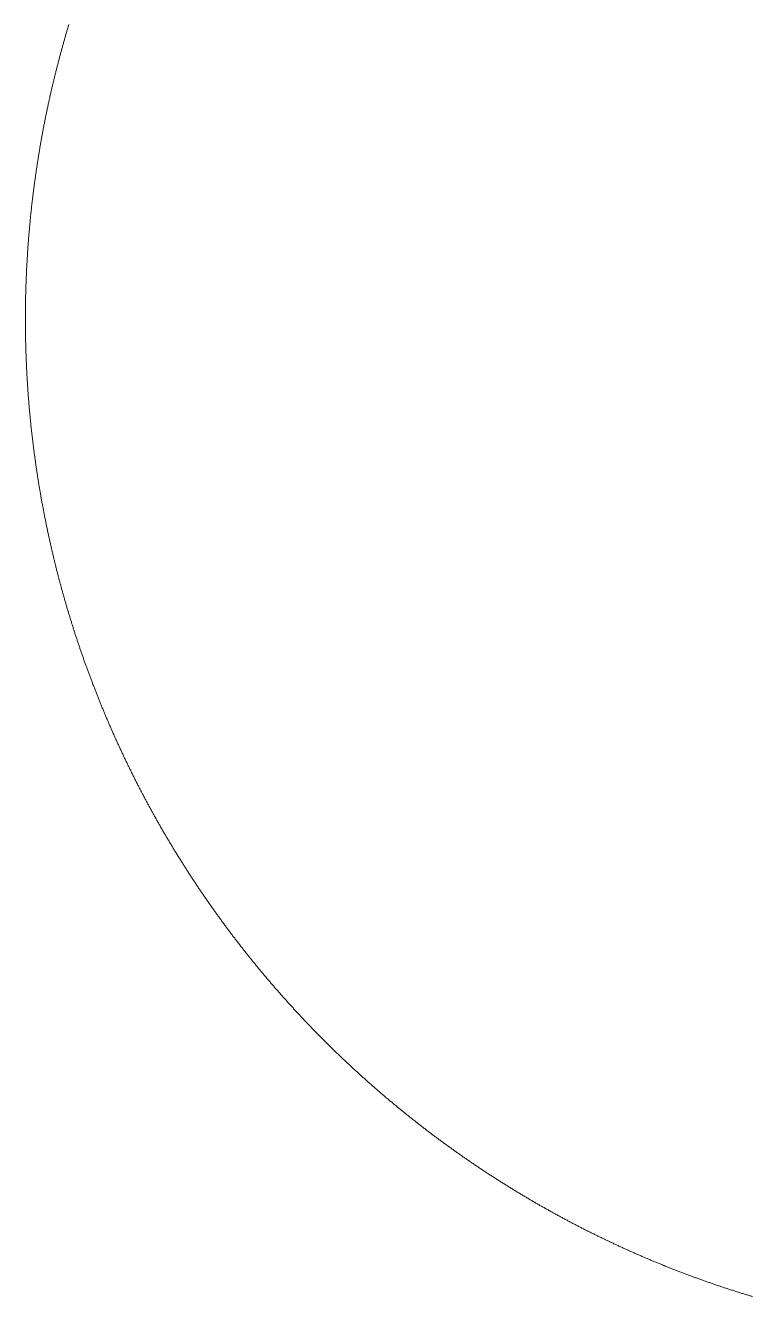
# Model space of a CAD drawing. Header units: millimetres. Extents: x 340455 to 340556, y 7380652 to 7380707.
# Drawn here: x 340485.242 to 340485.4193, y 7380687.3796 to 7380687.6897 of the extents above; entities that cross this region are included whole.
import ezdxf

# ---------------------------------------------------------------- set-up
doc = ezdxf.new("R2010")
doc.units = ezdxf.units.MM
doc.layers.add('Visto', color=144, linetype='Continuous', lineweight=5)

# ---------------------------------------------------------------- blocks, each defined once
blk = doc.blocks.new('SHAPE2DVIEW008')
at = {"color": 0}
blk.add_lwpolyline([(6281.03, -7296.75), (6280.81, -7296.68), (6280.59, -7296.62), (6280.38, -7296.55), (6280.16, -7296.49), (6279.94, -7296.42), (6279.72, -7296.36), (6279.5, -7296.29), (6279.28, -7296.23), (6279.07, -7296.16), (6278.85, -7296.1), (6278.63, -7296.04), (6278.41, -7295.97), (6278.19, -7295.91), (6277.97, -7295.85), (6277.75, -7295.78), (6277.53, -7295.72), (6277.31, -7295.66), (6277.09, -7295.6), (6276.88, -7295.54), (6276.66, -7295.47), (6276.44, -7295.41), (6276.22, -7295.35), (6276, -7295.29), (6275.78, -7295.23), (6275.56, -7295.17), (6275.34, -7295.11), (6275.12, -7295.05), (6274.9, -7294.99), (6274.68, -7294.93), (6274.46, -7294.87), (6274.24, -7294.81), (6274.02, -7294.75), (6273.8, -7294.69), (6273.58, -7294.63), (6273.36, -7294.57), (6273.14, -7294.51), (6272.92, -7294.45), (6272.7, -7294.39), (6272.48, -7294.34), (6272.26, -7294.28), (6272.04, -7294.22), (6271.82, -7294.16), (6271.6, -7294.11), (6271.38, -7294.05), (6271.16, -7293.99), (6270.94, -7293.94), (6270.72, -7293.88), (6270.5, -7293.82), (6270.27, -7293.77), (6270.05, -7293.71), (6269.83, -7293.66), (6269.61, -7293.6), (6269.39, -7293.54), (6269.17, -7293.49), (6268.95, -7293.44), (6268.73, -7293.38), (6268.51, -7293.33), (6268.29, -7293.27), (6268.06, -7293.22), (6267.84, -7293.16), (6267.62, -7293.11), (6267.4, -7293.06), (6267.18, -7293), (6266.96, -7292.95), (6266.74, -7292.9), (6266.51, -7292.85), (6266.29, -7292.79), (6266.07, -7292.74), (6265.85, -7292.69), (6265.63, -7292.64), (6265.41, -7292.59), (6265.18, -7292.53), (6264.96, -7292.48), (6264.74, -7292.43), (6264.52, -7292.38), (6264.3, -7292.33), (6264.07, -7292.28), (6263.85, -7292.23), (6263.63, -7292.18), (6263.41, -7292.13), (6263.18, -7292.08), (6262.96, -7292.03), (6262.74, -7291.98), (6262.52, -7291.93), (6262.3, -7291.89), (6262.07, -7291.84), (6261.85, -7291.79), (6261.63, -7291.74), (6261.41, -7291.69), (6261.18, -7291.65), (6260.96, -7291.6), (6260.74, -7291.55), (6260.51, -7291.5), (6260.29, -7291.46), (6260.07, -7291.41), (6259.85, -7291.36), (6259.62, -7291.32), (6259.4, -7291.27), (6259.18, -7291.23), (6258.95, -7291.18), (6258.73, -7291.14), (6258.51, -7291.09), (6258.29, -7291.05), (6258.06, -7291), (6257.84, -7290.96), (6257.62, -7290.91), (6257.39, -7290.87), (6257.17, -7290.82), (6256.95, -7290.78), (6256.72, -7290.74), (6256.5, -7290.69), (6256.27, -7290.65), (6256.05, -7290.61), (6255.83, -7290.56), (6255.6, -7290.52), (6255.38, -7290.48), (6255.16, -7290.44), (6254.93, -7290.39), (6254.71, -7290.35), (6254.49, -7290.31), (6254.26, -7290.27), (6254.04, -7290.23), (6253.81, -7290.19), (6253.59, -7290.15), (6253.37, -7290.11), (6253.14, -7290.07), (6252.92, -7290.03), (6252.69, -7289.99), (6252.47, -7289.95), (6252.25, -7289.91), (6252.02, -7289.87), (6251.8, -7289.83), (6251.57, -7289.79), (6251.35, -7289.75), (6251.12, -7289.71), (6250.9, -7289.68), (6250.68, -7289.64), (6250.45, -7289.6), (6250.23, -7289.56), (6250, -7289.52), (6249.78, -7289.49), (6249.55, -7289.45), (6249.33, -7289.41), (6249.1, -7289.38), (6248.88, -7289.34), (6248.66, -7289.3), (6248.43, -7289.27), (6248.21, -7289.23), (6247.98, -7289.2), (6247.76, -7289.16), (6247.53, -7289.13), (6247.31, -7289.09), (6247.08, -7289.06), (6246.86, -7289.02), (6246.63, -7288.99), (6246.41, -7288.95), (6246.18, -7288.92), (6245.96, -7288.89), (6245.73, -7288.85), (6245.51, -7288.82), (6245.28, -7288.79), (6245.06, -7288.75), (6244.83, -7288.72), (6244.61, -7288.69), (6244.38, -7288.66), (6244.16, -7288.62), (6243.93, -7288.59), (6243.7, -7288.56), (6243.48, -7288.53), (6243.25, -7288.5), (6243.03, -7288.47), (6242.8, -7288.44), (6242.58, -7288.41), (6242.35, -7288.38), (6242.13, -7288.35), (6241.9, -7288.32), (6241.68, -7288.29), (6241.45, -7288.26), (6241.22, -7288.23), (6241, -7288.2), (6240.77, -7288.17), (6240.55, -7288.14), (6240.32, -7288.11), (6240.1, -7288.08), (6239.87, -7288.05), (6239.64, -7288.03), (6239.42, -7288), (6239.19, -7287.97), (6238.97, -7287.94), (6238.74, -7287.92), (6238.52, -7287.89), (6238.29, -7287.86), (6238.06, -7287.84), (6237.84, -7287.81), (6237.61, -7287.78), (6237.39, -7287.76), (6237.16, -7287.73), (6236.93, -7287.71), (6236.71, -7287.68), (6236.48, -7287.66), (6236.26, -7287.63), (6236.03, -7287.61), (6235.8, -7287.58), (6235.58, -7287.56), (6235.35, -7287.54), (6235.12, -7287.51), (6234.9, -7287.49), (6234.67, -7287.46), (6234.45, -7287.44), (6234.22, -7287.42), (6233.99, -7287.4), (6233.77, -7287.37), (6233.54, -7287.35), (6233.31, -7287.33), (6233.09, -7287.31), (6232.86, -7287.29), (6232.63, -7287.26), (6232.41, -7287.24), (6232.18, -7287.22), (6231.96, -7287.2), (6231.73, -7287.18), (6231.5, -7287.16), (6231.28, -7287.14), (6231.05, -7287.12), (6230.82, -7287.1), (6230.6, -7287.08), (6230.37, -7287.06), (6230.14, -7287.04), (6229.92, -7287.02), (6229.69, -7287), (6229.46, -7286.98), (6229.24, -7286.97), (6229.01, -7286.95), (6228.78, -7286.93), (6228.56, -7286.91), (6228.33, -7286.89), (6228.1, -7286.88), (6227.88, -7286.86), (6227.65, -7286.84), (6227.42, -7286.83), (6227.2, -7286.81), (6226.97, -7286.79), (6226.74, -7286.78), (6226.51, -7286.76), (6226.29, -7286.75), (6226.06, -7286.73), (6225.83, -7286.71), (6225.61, -7286.7), (6225.38, -7286.68), (6225.15, -7286.67), (6224.93, -7286.66), (6224.7, -7286.64), (6224.47, -7286.63), (6224.25, -7286.61), (6224.02, -7286.6), (6223.79, -7286.59), (6223.56, -7286.57), (6223.34, -7286.56), (6223.11, -7286.55), (6222.88, -7286.53), (6222.66, -7286.52), (6222.43, -7286.51), (6222.2, -7286.5), (6221.98, -7286.49), (6221.75, -7286.47), (6221.52, -7286.46), (6221.29, -7286.45), (6221.07, -7286.44), (6220.84, -7286.43), (6220.61, -7286.42), (6220.39, -7286.41), (6220.16, -7286.4), (6219.93, -7286.39), (6219.7, -7286.38), (6219.48, -7286.37), (6219.25, -7286.36), (6219.02, -7286.35), (6218.8, -7286.34), (6218.57, -7286.33), (6218.34, -7286.33), (6218.11, -7286.32), (6217.89, -7286.31), (6217.66, -7286.3), (6217.43, -7286.29), (6217.2, -7286.29), (6216.98, -7286.28), (6216.75, -7286.27), (6216.52, -7286.27), (6216.3, -7286.26), (6216.07, -7286.25), (6215.84, -7286.25), (6215.61, -7286.24), (6215.39, -7286.24), (6215.16, -7286.23), (6214.93, -7286.22), (6214.7, -7286.22), (6214.48, -7286.21), (6214.25, -7286.21), (6214.02, -7286.21), (6213.8, -7286.2), (6213.57, -7286.2), (6213.34, -7286.19), (6213.11, -7286.19), (6212.89, -7286.19), (6212.66, -7286.18), (6212.43, -7286.18), (6212.2, -7286.18), (6211.98, -7286.17), (6211.75, -7286.17), (6211.52, -7286.17), (6211.29, -7286.17), (6211.07, -7286.17), (6210.84, -7286.16), (6210.61, -7286.16), (6210.38, -7286.16), (6210.16, -7286.16), (6209.93, -7286.16), (6209.7, -7286.16), (6209.48, -7286.16), (6209.25, -7286.16), (6209.02, -7286.16), (6208.79, -7286.16), (6208.57, -7286.16), (6208.34, -7286.16), (6208.11, -7286.16), (6207.88, -7286.16), (6207.66, -7286.16), (6207.43, -7286.17), (6207.2, -7286.17), (6206.97, -7286.17), (6206.75, -7286.17), (6206.52, -7286.17), (6206.29, -7286.18), (6206.07, -7286.18), (6205.84, -7286.18), (6205.61, -7286.18), (6205.38, -7286.19), (6205.16, -7286.19), (6204.93, -7286.2), (6204.7, -7286.2), (6204.47, -7286.2), (6204.25, -7286.21), (6204.02, -7286.21), (6203.79, -7286.22), (6203.57, -7286.22), (6203.34, -7286.23), (6203.11, -7286.23), (6202.88, -7286.24), (6202.66, -7286.24), (6202.43, -7286.25), (6202.2, -7286.26), (6201.97, -7286.26), (6201.75, -7286.27), (6201.52, -7286.28), (6201.29, -7286.28), (6201.07, -7286.29), (6200.84, -7286.3), (6200.61, -7286.31), (6200.38, -7286.31), (6200.16, -7286.32), (6199.93, -7286.33), (6199.7, -7286.34), (6199.48, -7286.35), (6199.25, -7286.36), (6199.02, -7286.37), (6198.79, -7286.38), (6198.57, -7286.39), (6198.34, -7286.4), (6198.11, -7286.41), (6197.89, -7286.42), (6197.66, -7286.43), (6197.43, -7286.44), (6197.2, -7286.45), (6196.98, -7286.46), (6196.75, -7286.47), (6196.52, -7286.48), (6196.3, -7286.49), (6196.07, -7286.51), (6195.84, -7286.52), (6195.62, -7286.53), (6195.39, -7286.54), (6195.16, -7286.55), (6194.93, -7286.57), (6194.71, -7286.58), (6194.48, -7286.59), (6194.25, -7286.61), (6194.03, -7286.62), (6193.8, -7286.64), (6193.57, -7286.65), (6193.35, -7286.66), (6193.12, -7286.68), (6192.89, -7286.69), (6192.67, -7286.71), (6192.44, -7286.72), (6192.21, -7286.74), (6191.99, -7286.75), (6191.76, -7286.77), (6191.53, -7286.79), (6191.3, -7286.8), (6191.08, -7286.82), (6190.85, -7286.84), (6190.62, -7286.85), (6190.4, -7286.87), (6190.17, -7286.89), (6189.94, -7286.9), (6189.72, -7286.92), (6189.49, -7286.94), (6189.26, -7286.96), (6189.04, -7286.98), (6188.81, -7286.99), (6188.59, -7287.01), (6188.36, -7287.03), (6188.13, -7287.05), (6187.91, -7287.07), (6187.68, -7287.09), (6187.45, -7287.11), (6187.23, -7287.13), (6187, -7287.15), (6186.77, -7287.17), (6186.55, -7287.19), (6186.32, -7287.21), (6186.09, -7287.23), (6185.87, -7287.25), (6185.64, -7287.28), (6185.42, -7287.3), (6185.19, -7287.32), (6184.96, -7287.34), (6184.74, -7287.36), (6184.51, -7287.39), (6184.28, -7287.41), (6184.06, -7287.43), (6183.83, -7287.45), (6183.61, -7287.48), (6183.38, -7287.5), (6183.15, -7287.52), (6182.93, -7287.55), (6182.7, -7287.57), (6182.48, -7287.6), (6182.25, -7287.62), (6182.02, -7287.65), (6181.8, -7287.67), (6181.57, -7287.7), (6181.35, -7287.72), (6181.12, -7287.75), (6180.89, -7287.77), (6180.67, -7287.8), (6180.44, -7287.82), (6180.22, -7287.85), (6179.99, -7287.88), (6179.77, -7287.9), (6179.54, -7287.93), (6179.31, -7287.96), (6179.09, -7287.99), (6178.86, -7288.01), (6178.64, -7288.04), (6178.41, -7288.07), (6178.19, -7288.1), (6177.96, -7288.13), (6177.73, -7288.15), (6177.51, -7288.18), (6177.28, -7288.21), (6177.06, -7288.24), (6176.83, -7288.27), (6176.61, -7288.3), (6176.38, -7288.33), (6176.16, -7288.36), (6175.93, -7288.39), (6175.71, -7288.42), (6175.48, -7288.45), (6175.26, -7288.48), (6175.03, -7288.51), (6174.81, -7288.54), (6174.58, -7288.58), (6174.36, -7288.61), (6174.13, -7288.64), (6173.91, -7288.67), (6173.68, -7288.7), (6173.46, -7288.74), (6173.23, -7288.77), (6173.01, -7288.8), (6172.78, -7288.84), (6172.56, -7288.87), (6172.33, -7288.9), (6172.11, -7288.94), (6171.88, -7288.97), (6171.66, -7289), (6171.43, -7289.04), (6171.21, -7289.07), (6170.98, -7289.11), (6170.76, -7289.14), (6170.53, -7289.18), (6170.31, -7289.21), (6170.08, -7289.25), (6169.86, -7289.28), (6169.64, -7289.32), (6169.41, -7289.36), (6169.19, -7289.39), (6168.96, -7289.43), (6168.74, -7289.47), (6168.51, -7289.5), (6168.29, -7289.54), (6168.06, -7289.58), (6167.84, -7289.62), (6167.62, -7289.65), (6167.39, -7289.69), (6167.17, -7289.73), (6166.94, -7289.77), (6166.72, -7289.81), (6166.5, -7289.85), (6166.27, -7289.89), (6166.05, -7289.92), (6165.82, -7289.96), (6165.6, -7290), (6165.38, -7290.04), (6165.15, -7290.08), (6164.93, -7290.12), (6164.71, -7290.16), (6164.48, -7290.2), (6164.26, -7290.25), (6164.03, -7290.29), (6163.81, -7290.33), (6163.59, -7290.37), (6163.36, -7290.41), (6163.14, -7290.45), (6162.92, -7290.5), (6162.69, -7290.54), (6162.47, -7290.58), (6162.25, -7290.62), (6162.02, -7290.67), (6161.8, -7290.71), (6161.58, -7290.75), (6161.35, -7290.8), (6161.13, -7290.84), (6160.91, -7290.88), (6160.69, -7290.93), (6160.46, -7290.97), (6160.24, -7291.02), (6160.02, -7291.06), (6159.79, -7291.11), (6159.57, -7291.15), (6159.35, -7291.2), (6159.13, -7291.24), (6158.9, -7291.29), (6158.68, -7291.33), (6158.46, -7291.38), (6158.23, -7291.43), (6158.01, -7291.47), (6157.79, -7291.52), (6157.57, -7291.57), (6157.34, -7291.62), (6157.12, -7291.66), (6156.9, -7291.71), (6156.68, -7291.76), (6156.46, -7291.81), (6156.23, -7291.85), (6156.01, -7291.9), (6155.79, -7291.95), (6155.57, -7292), (6155.35, -7292.05), (6155.12, -7292.1), (6154.9, -7292.15), (6154.68, -7292.2), (6154.46, -7292.25), (6154.24, -7292.3), (6154.01, -7292.35), (6153.79, -7292.4), (6153.57, -7292.45), (6153.35, -7292.5), (6153.13, -7292.55), (6152.91, -7292.6), (6152.68, -7292.65), (6152.46, -7292.71), (6152.24, -7292.76), (6152.02, -7292.81), (6151.8, -7292.86), (6151.58, -7292.91), (6151.36, -7292.97), (6151.14, -7293.02), (6150.91, -7293.07), (6150.69, -7293.13), (6150.47, -7293.18), (6150.25, -7293.23), (6150.03, -7293.29), (6149.81, -7293.34), (6149.59, -7293.4), (6149.37, -7293.45), (6149.15, -7293.5), (6148.93, -7293.56), (6148.71, -7293.61), (6148.49, -7293.67), (6148.26, -7293.73), (6148.04, -7293.78), (6147.82, -7293.84), (6147.6, -7293.89), (6147.38, -7293.95), (6147.16, -7294.01), (6146.94, -7294.06), (6146.72, -7294.12), (6146.5, -7294.18), (6146.28, -7294.23), (6146.06, -7294.29), (6145.84, -7294.35), (6145.62, -7294.41), (6145.4, -7294.47), (6145.18, -7294.52), (6144.96, -7294.58), (6144.74, -7294.64), (6144.52, -7294.7), (6144.3, -7294.76), (6144.08, -7294.82), (6143.87, -7294.88), (6143.65, -7294.94), (6143.43, -7295), (6143.21, -7295.06), (6142.99, -7295.12), (6142.77, -7295.18), (6142.55, -7295.24), (6142.33, -7295.3), (6142.11, -7295.36), (6141.89, -7295.42), (6141.67, -7295.49), (6141.45, -7295.55), (6141.24, -7295.61), (6141.02, -7295.67), (6140.8, -7295.73), (6140.58, -7295.8), (6140.36, -7295.86), (6140.14, -7295.92), (6139.92, -7295.98), (6139.71, -7296.05), (6139.49, -7296.11), (6139.27, -7296.18), (6139.05, -7296.24), (6138.83, -7296.3), (6138.61, -7296.37), (6138.4, -7296.43), (6138.18, -7296.5), (6137.96, -7296.56), (6137.74, -7296.63), (6137.52, -7296.69), (6137.31, -7296.76), (6137.09, -7296.82), (6136.87, -7296.89), (6136.65, -7296.96), (6136.44, -7297.02), (6136.22, -7297.09), (6136, -7297.16), (6135.78, -7297.22), (6135.57, -7297.29), (6135.35, -7297.36), (6135.13, -7297.42), (6134.91, -7297.49), (6134.7, -7297.56), (6134.48, -7297.63), (6134.26, -7297.7), (6134.05, -7297.77), (6133.83, -7297.83), (6133.61, -7297.9), (6133.4, -7297.97), (6133.18, -7298.04), (6132.96, -7298.11), (6132.75, -7298.18), (6132.53, -7298.25), (6132.31, -7298.32), (6132.1, -7298.39), (6131.88, -7298.46), (6131.66, -7298.53), (6131.45, -7298.6), (6131.23, -7298.67), (6131.02, -7298.75), (6130.8, -7298.82), (6130.58, -7298.89), (6130.37, -7298.96), (6130.15, -7299.03), (6129.94, -7299.11), (6129.72, -7299.18), (6129.51, -7299.25), (6129.29, -7299.32), (6129.07, -7299.4), (6128.86, -7299.47), (6128.64, -7299.54), (6128.43, -7299.62), (6128.21, -7299.69), (6128, -7299.76), (6127.78, -7299.84), (6127.57, -7299.91), (6127.35, -7299.99), (6127.14, -7300.06), (6126.92, -7300.14), (6126.71, -7300.21), (6126.49, -7300.29), (6126.28, -7300.36), (6126.06, -7300.44), (6125.85, -7300.52), (6125.64, -7300.59), (6125.42, -7300.67), (6125.21, -7300.75), (6124.99, -7300.82), (6124.78, -7300.9), (6124.57, -7300.98), (6124.35, -7301.05), (6124.14, -7301.13), (6123.92, -7301.21), (6123.71, -7301.29), (6123.5, -7301.37), (6123.28, -7301.44), (6123.07, -7301.52), (6122.86, -7301.6), (6122.64, -7301.68), (6122.43, -7301.76), (6122.22, -7301.84), (6122, -7301.92), (6121.79, -7302), (6121.58, -7302.08), (6121.36, -7302.16), (6121.15, -7302.24), (6120.94, -7302.32), (6120.72, -7302.4), (6120.51, -7302.48), (6120.3, -7302.56), (6120.09, -7302.64), (6119.87, -7302.73), (6119.66, -7302.81), (6119.45, -7302.89), (6119.24, -7302.97), (6119.02, -7303.05), (6118.81, -7303.14), (6118.6, -7303.22), (6118.39, -7303.3), (6118.18, -7303.39), (6117.96, -7303.47), (6117.75, -7303.55), (6117.54, -7303.64), (6117.33, -7303.72), (6117.12, -7303.8), (6116.91, -7303.89), (6116.7, -7303.97), (6116.48, -7304.06), (6116.27, -7304.14), (6116.06, -7304.23), (6115.85, -7304.31), (6115.64, -7304.4), (6115.43, -7304.48), (6115.22, -7304.57), (6115.01, -7304.65), (6114.8, -7304.74), (6114.59, -7304.83), (6114.38, -7304.91), (6114.16, -7305), (6113.95, -7305.09), (6113.74, -7305.17), (6113.53, -7305.26), (6113.32, -7305.35), (6113.11, -7305.44), (6112.9, -7305.53), (6112.69, -7305.61), (6112.48, -7305.7), (6112.27, -7305.79), (6112.06, -7305.88), (6111.86, -7305.97), (6111.65, -7306.06), (6111.44, -7306.15), (6111.23, -7306.24), (6111.02, -7306.33), (6110.81, -7306.42), (6110.6, -7306.51), (6110.39, -7306.6), (6110.18, -7306.69), (6109.97, -7306.78), (6109.76, -7306.87), (6109.55, -7306.96), (6109.35, -7307.05), (6109.14, -7307.14), (6108.93, -7307.23), (6108.72, -7307.33), (6108.51, -7307.42), (6108.3, -7307.51), (6108.1, -7307.6), (6107.89, -7307.69), (6107.68, -7307.79), (6107.47, -7307.88), (6107.26, -7307.97), (6107.06, -7308.07), (6106.85, -7308.16), (6106.64, -7308.25), (6106.43, -7308.35), (6106.23, -7308.44), (6106.02, -7308.54), (6105.81, -7308.63), (6105.6, -7308.72), (6105.4, -7308.82), (6105.19, -7308.91), (6104.98, -7309.01), (6104.78, -7309.11), (6104.57, -7309.2), (6104.36, -7309.3), (6104.16, -7309.39), (6103.95, -7309.49), (6103.74, -7309.59), (6103.54, -7309.68), (6103.33, -7309.78), (6103.13, -7309.88), (6102.92, -7309.97), (6102.71, -7310.07), (6102.51, -7310.17), (6102.3, -7310.27), (6102.1, -7310.36), (6101.89, -7310.46), (6101.69, -7310.56), (6101.48, -7310.66), (6101.28, -7310.76), (6101.07, -7310.86), (6100.86, -7310.95), (6100.66, -7311.05), (6100.45, -7311.15), (6100.25, -7311.25), (6100.04, -7311.35), (6099.84, -7311.45), (6099.64, -7311.55), (6099.43, -7311.65), (6099.23, -7311.75), (6099.02, -7311.85), (6098.82, -7311.96), (6098.61, -7312.06), (6098.41, -7312.16), (6098.21, -7312.26), (6098, -7312.36), (6097.8, -7312.46), (6097.59, -7312.56), (6097.39, -7312.67), (6097.19, -7312.77), (6096.98, -7312.87), (6096.78, -7312.98), (6096.58, -7313.08), (6096.37, -7313.18), (6096.17, -7313.28), (6095.97, -7313.39), (6095.77, -7313.49), (6095.56, -7313.6), (6095.36, -7313.7), (6095.16, -7313.8), (6094.95, -7313.91), (6094.75, -7314.01), (6094.55, -7314.12), (6094.35, -7314.22), (6094.15, -7314.33), (6093.94, -7314.43), (6093.74, -7314.54), (6093.54, -7314.65), (6093.34, -7314.75), (6093.14, -7314.86), (6092.93, -7314.96), (6092.73, -7315.07), (6092.53, -7315.18), (6092.33, -7315.28), (6092.13, -7315.39), (6091.93, -7315.5), (6091.73, -7315.61), (6091.53, -7315.71), (6091.33, -7315.82), (6091.13, -7315.93), (6090.92, -7316.04), (6090.72, -7316.15), (6090.52, -7316.25), (6090.32, -7316.36), (6090.12, -7316.47), (6089.92, -7316.58), (6089.72, -7316.69), (6089.52, -7316.8), (6089.32, -7316.91), (6089.12, -7317.02), (6088.92, -7317.13), (6088.72, -7317.24), (6088.52, -7317.35), (6088.33, -7317.46), (6088.13, -7317.57), (6087.93, -7317.68), (6087.73, -7317.79), (6087.53, -7317.91), (6087.33, -7318.02), (6087.13, -7318.13), (6086.93, -7318.24), (6086.73, -7318.35), (6086.54, -7318.46), (6086.34, -7318.58), (6086.14, -7318.69), (6085.94, -7318.8), (6085.74, -7318.92), (6085.55, -7319.03), (6085.35, -7319.14), (6085.15, -7319.26), (6084.95, -7319.37), (6084.75, -7319.48), (6084.56, -7319.6), (6084.36, -7319.71), (6084.16, -7319.83), (6083.97, -7319.94), (6083.77, -7320.06), (6083.57, -7320.17), (6083.37, -7320.29), (6083.18, -7320.4), (6082.98, -7320.52), (6082.79, -7320.63), (6082.59, -7320.75), (6082.39, -7320.86), (6082.2, -7320.98), (6082, -7321.1), (6081.8, -7321.21), (6081.61, -7321.33), (6081.41, -7321.45), (6081.22, -7321.57), (6081.02, -7321.68), (6080.83, -7321.8), (6080.63, -7321.92), (6080.44, -7322.04), (6080.24, -7322.15), (6080.05, -7322.27), (6079.85, -7322.39), (6079.66, -7322.51), (6079.46, -7322.63), (6079.27, -7322.75), (6079.07, -7322.87), (6078.88, -7322.99), (6078.68, -7323.11), (6078.49, -7323.22), (6078.29, -7323.34), (6078.1, -7323.46), (6077.91, -7323.59), (6077.71, -7323.71), (6077.52, -7323.83), (6077.33, -7323.95), (6077.13, -7324.07), (6076.94, -7324.19), (6076.75, -7324.31), (6076.55, -7324.43), (6076.36, -7324.55), (6076.17, -7324.68), (6075.97, -7324.8), (6075.78, -7324.92), (6075.59, -7325.04), (6075.4, -7325.16), (6075.2, -7325.29), (6075.01, -7325.41), (6074.82, -7325.53), (6074.63, -7325.66), (6074.44, -7325.78), (6074.24, -7325.9), (6074.05, -7326.03), (6073.86, -7326.15), (6073.67, -7326.28), (6073.48, -7326.4), (6073.29, -7326.53), (6073.1, -7326.65), (6072.91, -7326.77), (6072.71, -7326.9), (6072.52, -7327.02), (6072.33, -7327.15), (6072.14, -7327.28), (6071.95, -7327.4), (6071.76, -7327.53), (6071.57, -7327.65), (6071.38, -7327.78), (6071.19, -7327.91), (6071, -7328.03), (6070.81, -7328.16), (6070.62, -7328.29), (6070.43, -7328.41), (6070.24, -7328.54), (6070.05, -7328.67), (6069.86, -7328.8), (6069.68, -7328.92), (6069.49, -7329.05), (6069.3, -7329.18), (6069.11, -7329.31), (6068.92, -7329.44), (6068.73, -7329.57), (6068.54, -7329.7), (6068.36, -7329.83), (6068.17, -7329.95), (6067.98, -7330.08), (6067.79, -7330.21), (6067.6, -7330.34), (6067.42, -7330.47), (6067.23, -7330.6), (6067.04, -7330.73), (6066.85, -7330.86), (6066.67, -7330.99), (6066.48, -7331.13), (6066.29, -7331.26), (6066.11, -7331.39), (6065.92, -7331.52), (6065.73, -7331.65), (6065.55, -7331.78), (6065.36, -7331.91), (6065.17, -7332.05), (6064.99, -7332.18), (6064.8, -7332.31), (6064.62, -7332.44), (6064.43, -7332.58), (6064.24, -7332.71), (6064.06, -7332.84), (6063.87, -7332.98), (6063.69, -7333.11), (6063.5, -7333.24), (6063.32, -7333.38), (6063.13, -7333.51), (6062.95, -7333.65), (6062.76, -7333.78), (6062.58, -7333.91), (6062.39, -7334.05), (6062.21, -7334.18), (6062.02, -7334.32), (6061.84, -7334.45), (6061.66, -7334.59), (6061.47, -7334.72), (6061.29, -7334.86), (6061.11, -7335), (6060.92, -7335.13), (6060.74, -7335.27), (6060.56, -7335.4), (6060.37, -7335.54), (6060.19, -7335.68), (6060.01, -7335.81), (6059.82, -7335.95), (6059.64, -7336.09), (6059.46, -7336.23), (6059.28, -7336.36), (6059.09, -7336.5), (6058.91, -7336.64), (6058.73, -7336.78), (6058.55, -7336.92), (6058.37, -7337.05), (6058.18, -7337.19), (6058, -7337.33), (6057.82, -7337.47), (6057.64, -7337.61), (6057.46, -7337.75), (6057.28, -7337.89), (6057.1, -7338.03), (6056.92, -7338.17), (6056.74, -7338.31), (6056.56, -7338.45), (6056.38, -7338.59), (6056.19, -7338.73), (6056.01, -7338.87), (6055.83, -7339.01), (6055.65, -7339.15), (6055.48, -7339.29), (6055.3, -7339.43), (6055.12, -7339.57), (6054.94, -7339.72), (6054.76, -7339.86), (6054.58, -7340), (6054.4, -7340.14), (6054.22, -7340.28), (6054.04, -7340.43), (6053.86, -7340.57), (6053.68, -7340.71), (6053.51, -7340.85), (6053.33, -7341), (6053.15, -7341.14), (6052.97, -7341.28), (6052.79, -7341.43), (6052.62, -7341.57), (6052.44, -7341.72), (6052.26, -7341.86), (6052.08, -7342), (6051.91, -7342.15), (6051.73, -7342.29), (6051.55, -7342.44), (6051.38, -7342.58), (6051.2, -7342.73), (6051.02, -7342.87), (6050.85, -7343.02), (6050.67, -7343.16), (6050.49, -7343.31), (6050.32, -7343.46), (6050.14, -7343.6), (6049.97, -7343.75), (6049.79, -7343.89), (6049.62, -7344.04), (6049.44, -7344.19), (6049.27, -7344.33), (6049.09, -7344.48), (6048.91, -7344.63), (6048.74, -7344.78), (6048.57, -7344.92), (6048.39, -7345.07), (6048.22, -7345.22), (6048.04, -7345.37), (6047.87, -7345.52), (6047.69, -7345.66), (6047.52, -7345.81), (6047.35, -7345.96), (6047.17, -7346.11), (6047, -7346.26), (6046.83, -7346.41), (6046.65, -7346.56), (6046.48, -7346.71), (6046.31, -7346.86), (6046.13, -7347.01), (6045.96, -7347.16), (6045.79, -7347.31), (6045.62, -7347.46), (6045.44, -7347.61), (6045.27, -7347.76), (6045.1, -7347.91), (6044.93, -7348.06), (6044.76, -7348.21), (6044.58, -7348.36), (6044.41, -7348.51), (6044.24, -7348.66), (6044.07, -7348.82), (6043.9, -7348.97), (6043.73, -7349.12), (6043.56, -7349.27), (6043.39, -7349.42), (6043.22, -7349.58), (6043.05, -7349.73), (6042.88, -7349.88), (6042.71, -7350.04), (6042.54, -7350.19), (6042.37, -7350.34), (6042.2, -7350.5), (6042.03, -7350.65), (6041.86, -7350.8), (6041.69, -7350.96), (6041.52, -7351.11), (6041.35, -7351.26), (6041.18, -7351.42), (6041.01, -7351.57), (6040.85, -7351.73), (6040.68, -7351.88), (6040.51, -7352.04), (6040.34, -7352.19), (6040.17, -7352.35), (6040, -7352.5), (6039.84, -7352.66), (6039.67, -7352.82), (6039.5, -7352.97), (6039.33, -7353.13), (6039.17, -7353.28), (6039, -7353.44), (6038.83, -7353.6), (6038.67, -7353.75), (6038.5, -7353.91), (6038.33, -7354.07), (6038.17, -7354.23), (6038, -7354.38), (6037.84, -7354.54), (6037.67, -7354.7), (6037.5, -7354.86), (6037.34, -7355.01), (6037.17, -7355.17), (6037.01, -7355.33), (6036.84, -7355.49), (6036.68, -7355.65), (6036.51, -7355.81), (6036.35, -7355.96), (6036.18, -7356.12), (6036.02, -7356.28), (6035.85, -7356.44), (6035.69, -7356.6), (6035.53, -7356.76), (6035.36, -7356.92), (6035.2, -7357.08), (6035.04, -7357.24), (6034.87, -7357.4), (6034.71, -7357.56), (6034.55, -7357.72), (6034.38, -7357.88), (6034.22, -7358.04), (6034.06, -7358.21), (6033.89, -7358.37), (6033.73, -7358.53), (6033.57, -7358.69), (6033.41, -7358.85), (6033.25, -7359.01), (6033.08, -7359.17), (6032.92, -7359.34), (6032.76, -7359.5), (6032.6, -7359.66), (6032.44, -7359.82), (6032.28, -7359.99), (6032.12, -7360.15), (6031.96, -7360.31), (6031.8, -7360.48), (6031.63, -7360.64), (6031.47, -7360.8), (6031.31, -7360.97), (6031.15, -7361.13), (6030.99, -7361.29), (6030.83, -7361.46), (6030.68, -7361.62), (6030.52, -7361.79), (6030.36, -7361.95), (6030.2, -7362.12), (6030.04, -7362.28), (6029.88, -7362.44), (6029.72, -7362.61), (6029.56, -7362.78), (6029.4, -7362.94), (6029.25, -7363.11), (6029.09, -7363.27), (6028.93, -7363.44), (6028.77, -7363.6), (6028.61, -7363.77), (6028.46, -7363.94), (6028.3, -7364.1), (6028.14, -7364.27), (6027.99, -7364.44), (6027.83, -7364.6), (6027.67, -7364.77), (6027.52, -7364.94), (6027.36, -7365.1), (6027.2, -7365.27), (6027.05, -7365.44), (6026.89, -7365.61), (6026.73, -7365.77), (6026.58, -7365.94), (6026.42, -7366.11), (6026.27, -7366.28), (6026.11, -7366.45), (6025.96, -7366.62), (6025.8, -7366.78), (6025.65, -7366.95), (6025.49, -7367.12), (6025.34, -7367.29), (6025.18, -7367.46), (6025.03, -7367.63), (6024.88, -7367.8), (6024.72, -7367.97), (6024.57, -7368.14), (6024.42, -7368.31), (6024.26, -7368.48), (6024.11, -7368.65), (6023.96, -7368.82), (6023.8, -7368.99), (6023.65, -7369.16), (6023.5, -7369.33), (6023.35, -7369.5), (6023.19, -7369.67), (6023.04, -7369.85), (6022.89, -7370.02), (6022.74, -7370.19), (6022.59, -7370.36), (6022.43, -7370.53), (6022.28, -7370.7), (6022.13, -7370.88), (6021.98, -7371.05), (6021.83, -7371.22), (6021.68, -7371.39), (6021.53, -7371.57), (6021.38, -7371.74), (6021.23, -7371.91), (6021.08, -7372.08), (6020.93, -7372.26), (6020.78, -7372.43), (6020.63, -7372.6), (6020.48, -7372.78), (6020.33, -7372.95), (6020.18, -7373.13), (6020.03, -7373.3), (6019.88, -7373.47), (6019.73, -7373.65), (6019.59, -7373.82), (6019.44, -7374), (6019.29, -7374.17), (6019.14, -7374.35), (6018.99, -7374.52), (6018.85, -7374.7), (6018.7, -7374.87), (6018.55, -7375.05), (6018.4, -7375.22), (6018.26, -7375.4), (6018.11, -7375.57), (6017.96, -7375.75), (6017.82, -7375.93), (6017.67, -7376.1), (6017.52, -7376.28), (6017.38, -7376.46), (6017.23, -7376.63), (6017.09, -7376.81), (6016.94, -7376.99), (6016.8, -7377.16), (6016.65, -7377.34), (6016.51, -7377.52), (6016.36, -7377.7), (6016.22, -7377.87), (6016.07, -7378.05), (6015.93, -7378.23), (6015.78, -7378.41), (6015.64, -7378.58), (6015.49, -7378.76), (6015.35, -7378.94), (6015.21, -7379.12), (6015.06, -7379.3), (6014.92, -7379.48), (6014.78, -7379.66), (6014.63, -7379.84), (6014.49, -7380.01), (6014.35, -7380.19), (6014.21, -7380.37), (6014.06, -7380.55), (6013.92, -7380.73), (6013.78, -7380.91), (6013.64, -7381.09), (6013.5, -7381.27), (6013.35, -7381.45), (6013.21, -7381.63), (6013.07, -7381.81), (6012.93, -7381.99), (6012.79, -7382.17), (6012.65, -7382.36), (6012.51, -7382.54), (6012.37, -7382.72), (6012.23, -7382.9), (6012.09, -7383.08), (6011.95, -7383.26), (6011.81, -7383.44), (6011.67, -7383.62), (6011.53, -7383.81), (6011.39, -7383.99), (6011.25, -7384.17), (6011.11, -7384.35), (6010.97, -7384.54), (6010.84, -7384.72), (6010.7, -7384.9), (6010.56, -7385.08), (6010.42, -7385.27), (6010.28, -7385.45), (6010.15, -7385.63), (6010.01, -7385.82), (6009.87, -7386), (6009.73, -7386.18), (6009.6, -7386.37), (6009.46, -7386.55), (6009.32, -7386.73), (6009.19, -7386.92), (6009.05, -7387.1), (6008.91, -7387.29), (6008.78, -7387.47), (6008.64, -7387.66), (6008.51, -7387.84), (6008.37, -7388.02), (6008.24, -7388.21), (6008.1, -7388.39), (6007.97, -7388.58), (6007.83, -7388.76), (6007.7, -7388.95), (6007.56, -7389.14), (6007.43, -7389.32), (6007.29, -7389.51), (6007.16, -7389.69), (6007.03, -7389.88), (6006.89, -7390.07), (6006.76, -7390.25), (6006.63, -7390.44), (6006.49, -7390.62), (6006.36, -7390.81), (6006.23, -7391), (6006.09, -7391.18), (6005.96, -7391.37), (6005.83, -7391.56), (6005.7, -7391.75), (6005.57, -7391.93), (6005.43, -7392.12), (6005.3, -7392.31), (6005.17, -7392.5), (6005.04, -7392.68), (6004.91, -7392.87), (6004.78, -7393.06), (6004.65, -7393.25), (6004.52, -7393.44), (6004.39, -7393.62), (6004.26, -7393.81), (6004.13, -7394), (6004, -7394.19), (6003.87, -7394.38), (6003.74, -7394.57), (6003.61, -7394.76), (6003.48, -7394.95), (6003.35, -7395.14), (6003.22, -7395.33), (6003.09, -7395.51), (6002.96, -7395.7), (6002.84, -7395.89), (6002.71, -7396.08), (6002.58, -7396.27), (6002.45, -7396.46), (6002.33, -7396.65), (6002.2, -7396.84), (6002.07, -7397.04), (6001.94, -7397.23), (6001.82, -7397.42), (6001.69, -7397.61), (6001.56, -7397.8), (6001.44, -7397.99), (6001.31, -7398.18), (6001.19, -7398.37), (6001.06, -7398.56), (6000.93, -7398.75), (6000.81, -7398.95), (6000.68, -7399.14), (6000.56, -7399.33), (6000.43, -7399.52), (6000.31, -7399.71), (6000.18, -7399.91), (6000.06, -7400.1), (5999.94, -7400.29), (5999.81, -7400.48), (5999.69, -7400.68), (5999.56, -7400.87), (5999.44, -7401.06), (5999.32, -7401.25), (5999.19, -7401.45), (5999.07, -7401.64), (5998.95, -7401.83), (5998.83, -7402.03), (5998.7, -7402.22), (5998.58, -7402.41), (5998.46, -7402.61), (5998.34, -7402.8), (5998.22, -7403), (5998.1, -7403.19), (5997.97, -7403.38), (5997.85, -7403.58), (5997.73, -7403.77), (5997.61, -7403.97), (5997.49, -7404.16), (5997.37, -7404.36), (5997.25, -7404.55), (5997.13, -7404.75), (5997.01, -7404.94), (5996.89, -7405.14), (5996.77, -7405.33), (5996.65, -7405.53), (5996.53, -7405.72), (5996.41, -7405.92), (5996.29, -7406.11), (5996.18, -7406.31), (5996.06, -7406.5), (5995.94, -7406.7), (5995.82, -7406.9), (5995.7, -7407.09), (5995.59, -7407.29), (5995.47, -7407.49), (5995.35, -7407.68), (5995.23, -7407.88), (5995.12, -7408.08), (5995, -7408.27), (5994.88, -7408.47), (5994.77, -7408.67), (5994.65, -7408.86), (5994.54, -7409.06), (5994.42, -7409.26), (5994.3, -7409.45), (5994.19, -7409.65), (5994.07, -7409.85), (5993.96, -7410.05), (5993.84, -7410.25), (5993.73, -7410.44), (5993.61, -7410.64), (5993.5, -7410.84), (5993.39, -7411.04), (5993.27, -7411.24), (5993.16, -7411.43), (5993.04, -7411.63), (5992.93, -7411.83), (5992.82, -7412.03), (5992.7, -7412.23), (5992.59, -7412.43), (5992.48, -7412.63), (5992.37, -7412.83), (5992.25, -7413.03), (5992.14, -7413.22), (5992.03, -7413.42), (5991.92, -7413.62), (5991.81, -7413.82), (5991.69, -7414.02), (5991.58, -7414.22), (5991.47, -7414.42), (5991.36, -7414.62), (5991.25, -7414.82), (5991.14, -7415.02), (5991.03, -7415.22), (5990.92, -7415.42), (5990.81, -7415.62), (5990.7, -7415.82), (5990.59, -7416.02), (5990.48, -7416.22), (5990.37, -7416.43), (5990.26, -7416.63), (5990.15, -7416.83), (5990.05, -7417.03), (5989.94, -7417.23), (5989.83, -7417.43), (5989.72, -7417.63), (5989.61, -7417.83), (5989.51, -7418.04), (5989.4, -7418.24), (5989.29, -7418.44), (5989.18, -7418.64), (5989.08, -7418.84), (5988.97, -7419.04), (5988.86, -7419.25), (5988.76, -7419.45), (5988.65, -7419.65), (5988.55, -7419.85), (5988.44, -7420.06), (5988.33, -7420.26), (5988.23, -7420.46), (5988.12, -7420.66), (5988.02, -7420.87), (5987.91, -7421.07), (5987.81, -7421.27), (5987.7, -7421.48), (5987.6, -7421.68), (5987.5, -7421.88), (5987.39, -7422.08), (5987.29, -7422.29), (5987.19, -7422.49), (5987.08, -7422.7), (5986.98, -7422.9), (5986.88, -7423.1), (5986.77, -7423.31), (5986.67, -7423.51), (5986.57, -7423.71), (5986.47, -7423.92), (5986.36, -7424.12), (5986.26, -7424.33), (5986.16, -7424.53), (5986.06, -7424.74), (5985.96, -7424.94), (5985.86, -7425.15), (5985.76, -7425.35), (5985.66, -7425.55), (5985.56, -7425.76), (5985.46, -7425.96), (5985.36, -7426.17), (5985.26, -7426.37), (5985.16, -7426.58), (5985.06, -7426.78), (5984.96, -7426.99), (5984.86, -7427.2), (5984.76, -7427.4), (5984.66, -7427.61), (5984.56, -7427.81), (5984.46, -7428.02), (5984.37, -7428.22), (5984.27, -7428.43), (5984.17, -7428.64), (5984.07, -7428.84), (5983.98, -7429.05), (5983.88, -7429.25), (5983.78, -7429.46), (5983.69, -7429.67), (5983.59, -7429.87), (5983.49, -7430.08), (5983.4, -7430.29), (5983.3, -7430.49), (5983.21, -7430.7), (5983.11, -7430.91), (5983.01, -7431.11), (5982.92, -7431.32), (5982.82, -7431.53), (5982.73, -7431.74), (5982.63, -7431.94), (5982.54, -7432.15), (5982.45, -7432.36), (5982.35, -7432.56), (5982.26, -7432.77), (5982.17, -7432.98), (5982.07, -7433.19), (5981.98, -7433.39), (5981.89, -7433.6), (5981.79, -7433.81), (5981.7, -7434.02), (5981.61, -7434.23), (5981.52, -7434.43), (5981.42, -7434.64), (5981.33, -7434.85), (5981.24, -7435.06), (5981.15, -7435.27), (5981.06, -7435.48), (5980.97, -7435.68), (5980.88, -7435.89), (5980.79, -7436.1), (5980.69, -7436.31), (5980.6, -7436.52), (5980.51, -7436.73), (5980.42, -7436.94), (5980.33, -7437.15), (5980.25, -7437.36), (5980.16, -7437.56), (5980.07, -7437.77), (5979.98, -7437.98), (5979.89, -7438.19), (5979.8, -7438.4), (5979.71, -7438.61), (5979.63, -7438.82), (5979.54, -7439.03), (5979.45, -7439.24), (5979.36, -7439.45), (5979.28, -7439.66), (5979.19, -7439.87), (5979.1, -7440.08), (5979.01, -7440.29), (5978.93, -7440.5), (5978.84, -7440.71), (5978.76, -7440.92), (5978.67, -7441.13), (5978.58, -7441.34), (5978.5, -7441.55), (5978.41, -7441.76), (5978.33, -7441.97), (5978.24, -7442.18), (5978.16, -7442.39), (5978.07, -7442.6), (5977.99, -7442.82), (5977.91, -7443.03), (5977.82, -7443.24), (5977.74, -7443.45), (5977.66, -7443.66), (5977.57, -7443.87), (5977.49, -7444.08), (5977.41, -7444.29), (5977.32, -7444.5), (5977.24, -7444.72), (5977.16, -7444.93), (5977.08, -7445.14), (5977, -7445.35), (5976.91, -7445.56), (5976.83, -7445.77), (5976.75, -7445.98), (5976.67, -7446.2), (5976.59, -7446.41), (5976.51, -7446.62), (5976.43, -7446.83), (5976.35, -7447.04), (5976.27, -7447.26), (5976.19, -7447.47), (5976.11, -7447.68), (5976.03, -7447.89), (5975.95, -7448.1), (5975.87, -7448.32), (5975.79, -7448.53), (5975.71, -7448.74), (5975.64, -7448.95), (5975.56, -7449.17), (5975.48, -7449.38), (5975.4, -7449.59), (5975.33, -7449.8), (5975.25, -7450.02), (5975.17, -7450.23), (5975.09, -7450.44), (5975.02, -7450.66), (5974.94, -7450.87), (5974.86, -7451.08), (5974.79, -7451.29), (5974.71, -7451.51), (5974.64, -7451.72), (5974.56, -7451.93), (5974.49, -7452.15), (5974.41, -7452.36), (5974.34, -7452.57), (5974.26, -7452.79), (5974.19, -7453), (5974.11, -7453.21), (5974.04, -7453.43), (5973.96, -7453.64), (5973.89, -7453.86), (5973.82, -7454.07), (5973.74, -7454.28), (5973.67, -7454.5), (5973.6, -7454.71), (5973.53, -7454.92), (5973.45, -7455.14), (5973.38, -7455.35), (5973.31, -7455.57), (5973.24, -7455.78), (5973.17, -7455.99), (5973.1, -7456.21), (5973.02, -7456.42), (5972.95, -7456.64), (5972.88, -7456.85), (5972.81, -7457.07), (5972.74, -7457.28), (5972.67, -7457.49), (5972.6, -7457.71), (5972.53, -7457.92), (5972.46, -7458.14), (5972.39, -7458.35), (5972.32, -7458.57), (5972.26, -7458.78), (5972.19, -7459), (5972.12, -7459.21), (5972.05, -7459.43), (5971.98, -7459.64), (5971.91, -7459.85), (5971.85, -7460.07), (5971.78, -7460.28), (5971.71, -7460.5), (5971.64, -7460.71), (5971.58, -7460.93), (5971.51, -7461.14), (5971.45, -7461.36), (5971.38, -7461.58), (5971.31, -7461.79), (5971.25, -7462.01), (5971.18, -7462.22), (5971.12, -7462.44), (5971.05, -7462.65), (5970.99, -7462.87), (5970.92, -7463.08), (5970.86, -7463.3), (5970.79, -7463.51)], dxfattribs=at)

msp = doc.modelspace()

# ---------------------------------------------------------------- block references
at = {"layer": 'Visto', "xscale": 0.001, "yscale": 0.001, "zscale": 0.001, "rotation": 90}
msp.add_blockref('SHAPE2DVIEW008', (340477.95581, 7380681.40885), dxfattribs=at)

doc.saveas('drawing.dxf')
